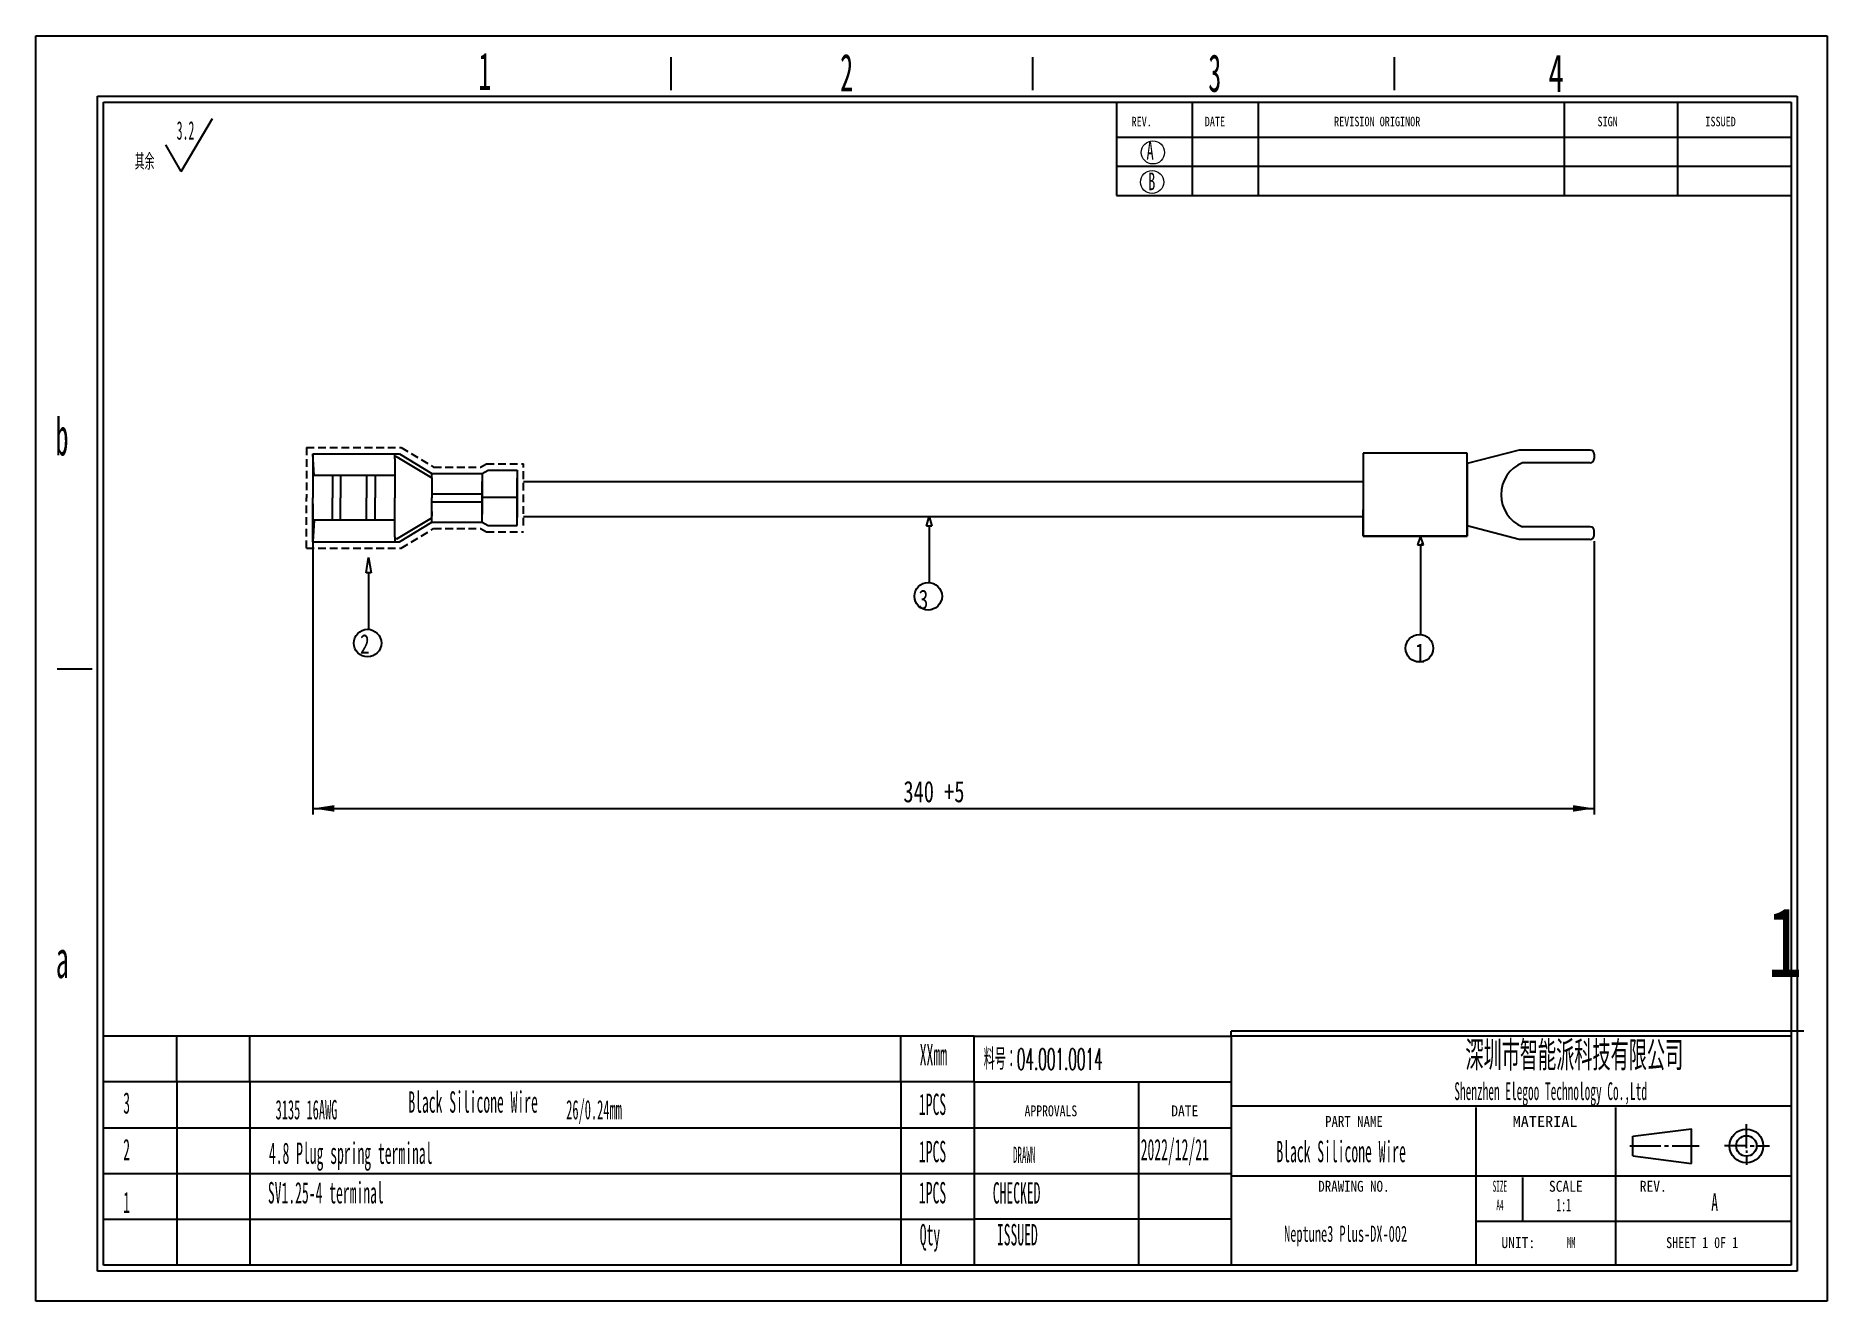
# Model space of a CAD drawing. Header units: millimetres. Extents: x 2 to 295, y 1 to 209.
import ezdxf

# ---------------------------------------------------------------- set-up
doc = ezdxf.new("R2010")
doc.units = ezdxf.units.MM
doc.linetypes.add('HIDDEN', pattern=[1.905, 1.27, -0.635])
doc.layers.add('SLD-0', color=179, linetype='Continuous')
doc.styles.add('SLDTEXTSTYLE0', font='TXT', dxfattribs={"width": 0.469})
doc.styles.add('SLDTEXTSTYLE1', font='TXT', dxfattribs={"width": 0.7})
doc.styles.add('SLDTEXTSTYLE10', font='TXT', dxfattribs={"width": 0.870455})
doc.styles.add('SLDTEXTSTYLE11', font='TXT', dxfattribs={"width": 0.7865})
doc.styles.add('SLDTEXTSTYLE12', font='TXT', dxfattribs={"width": 0.862222})
doc.styles.add('SLDTEXTSTYLE13', font='TXT', dxfattribs={"width": 1.089})
doc.styles.add('SLDTEXTSTYLE14', font='TXT', dxfattribs={"width": 0.56, "bigfont": 'bigfont'})
doc.styles.add('SLDTEXTSTYLE15', font='TXT', dxfattribs={"width": 0.805625})
doc.styles.add('SLDTEXTSTYLE2', font='TXT', dxfattribs={"width": 0.469, "bigfont": 'bigfont'})
doc.styles.add('SLDTEXTSTYLE3', font='TXT', dxfattribs={"width": 0.56})
doc.styles.add('SLDTEXTSTYLE4', font='TXT', dxfattribs={"width": 0.736842})
doc.styles.add('SLDTEXTSTYLE5', font='TXT', dxfattribs={"width": 0.40535})
doc.styles.add('SLDTEXTSTYLE6', font='TXT', dxfattribs={"width": 0.6})
doc.styles.add('SLDTEXTSTYLE7', font='TXT', dxfattribs={"width": 0.5025})
doc.styles.add('SLDTEXTSTYLE8', font='TXT', dxfattribs={"width": 0.9075})
doc.styles.add('SLDTEXTSTYLE9', font='TXT', dxfattribs={"width": 0.484})
doc.dimstyles.new('SLDDIMSTYLE0', dxfattribs={"dimtxt": 3.5, "dimasz": 3.5, "dimexe": 0, "dimexo": 0.0625, "dimgap": 0.875, "dimtad": 2, "dimrnd": 1e-09, "dimzin": 12, "dimdsep": 46, "dimtxsty": 'SLDTEXTSTYLE0', "dimsah": 1, "dimcen": 0.09, "dimadec": 0, "dimazin": 3, "dimtfac": 1, "dimtofl": 0, "dimtmove": 0, "dimatfit": 3, "dimfxl": 0, "dimfrac": 2, "dimtolj": 1, "dimtzin": 12, "dimarcsym": 0})

# ---------------------------------------------------------------- blocks, each defined once
blk = doc.blocks.new('_D')
at = {"layer": 'SLD-0'}
for p, q in [((46.98, 131.95), (46.98, 81.05)), ((256.94, 125.83), (256.94, 81.05)), ((46.98, 82.05), (256.94, 82.05))]:
    blk.add_line(p, q, dxfattribs=at)
for points in [[(46.98, 82.05), (50.48, 81.51), (50.48, 82.59)], [(256.94, 82.05), (253.44, 82.59), (253.44, 81.51)]]:
    blk.add_solid(points, dxfattribs=at)
at = {"layer": 'SLD-0', "insert": (143.75, 86.56), "char_height": 3.5, "attachment_point": 1, "style": 'SLDTEXTSTYLE1'}
blk.add_mtext('340 +5', dxfattribs=at)
blk = doc.blocks.new('SW_NOTE_0')
at = {"layer": 'SLD-0', "color": 0}
for q in [(12.74, 9.16), (5.08, 4.83)]:
    blk.add_line((7.63, 0.49), q, dxfattribs=at)
at = {"layer": 'SLD-0', "color": 0, "attachment_point": 1}
for s, insert, char_height, style in [('3.2', (6.87, 8.73), 3.032, 'SLDTEXTSTYLE0'), ('\\M+191B4\\M+1975D', (0, 3.41), 2.6458, 'SLDTEXTSTYLE2')]:
    blk.add_mtext(s, dxfattribs=dict(at, insert=insert, char_height=char_height, style=style))
blk = doc.blocks.new('SW_NOTE_1')
at = {"layer": 'SLD-0', "color": 0, "attachment_point": 1, "style": 'SLDTEXTSTYLE0'}
for s, insert, char_height in [('3135 16AWG', (0, 4.09), 3.175), ('Black Silicone Wire', (21.76, 5.51), 3.5), ('26/0.24mm', (47.62, 4.09), 3.175)]:
    blk.add_mtext(s, dxfattribs=dict(at, insert=insert, char_height=char_height))

msp = doc.modelspace()

# ---------------------------------------------------------------- hatches: boundary and pattern name
at = {"linetype": 'Continuous'}
h = msp.add_hatch(dxfattribs=at)
h.set_pattern_fill('ANSI31', color=179, style=0)
h.paths.add_polyline_path([(148.387, 128.331), (147.553, 128.331), (147.97, 129.879)], flags=0)
h = msp.add_hatch(dxfattribs=at)
h.set_pattern_fill('ANSI31', color=179, style=0)
h.paths.add_polyline_path([(227.965, 125.233), (228.942, 125.233), (228.454, 126.658)], flags=0)
h = msp.add_hatch(dxfattribs=at)
h.set_pattern_fill('ANSI31', color=179, style=0)
h.paths.add_polyline_path([(56.527, 120.649), (55.693, 120.649), (56.11, 123.149)], flags=0)

# ---------------------------------------------------------------- linework, layer by layer
at = {"layer": 'SLD-0'}
for p, q in [((1.591, 208.674), (295.107, 208.674)), ((1.591, 1.294), (1.591, 208.674)), ((295.107, 208.674), (295.107, 1.294)), ((12.675, 7.219), (12.675, 197.811)), ((12.675, 197.811), (289.181, 197.811)), ((252.017, 197.811), (252.017, 182.514)), ((270.599, 197.811), (270.599, 182.514)), ((289.181, 197.811), (289.181, 7.219)), ((46.981, 140.162), (46.981, 132.953)), ((46.981, 140.162), (61.176, 140.162)), ((47.188, 136.621), (46.981, 140.162)), ((60.42, 139.348), (60.42, 140.162)), ((60.768, 139.652), (60.42, 139.652)), ((60.42, 139.348), (60.42, 132.953)), ((60.768, 139.652), (66.489, 136.211)), ((61.176, 140.162), (66.489, 136.956)), ((236.099, 140.263), (219.054, 140.263)), ((219.054, 140.263), (219.054, 131.012)), ((236.099, 140.263), (219.054, 140.263)), ((219.054, 140.263), (219.054, 131.012)), ((244.641, 140.786), (236.099, 138.573)), ((236.099, 138.573), (236.099, 140.263)), ((236.099, 138.573), (236.099, 140.263)), ((236.099, 126.658), (236.099, 138.573)), ((236.099, 138.573), (236.099, 126.658)), ((256.247, 140.786), (244.641, 140.786)), ((256.247, 138.693), (245.183, 138.693)), ((256.945, 140.087), (256.945, 139.392)), ((60.42, 136.621), (47.188, 136.621)), ((50.197, 136.621), (50.197, 132.953)), ((51.534, 136.621), (51.534, 132.953)), ((55.758, 136.621), (55.758, 132.953)), ((57.201, 136.621), (57.201, 132.953)), ((66.489, 136.211), (66.489, 136.956)), ((66.489, 136.956), (74.709, 136.956)), ((66.489, 136.211), (66.489, 132.953)), ((74.709, 136.956), (75.696, 137.49)), ((74.709, 136.956), (74.709, 130.267)), ((74.709, 128.949), (74.709, 135.639)), ((75.696, 137.49), (80.464, 137.49)), ((80.464, 137.49), (80.464, 129.733)), ((80.464, 128.415), (80.464, 136.173)), ((46.981, 125.743), (46.981, 132.953)), ((50.197, 129.285), (50.197, 132.953)), ((51.534, 129.285), (51.534, 132.953)), ((55.758, 129.285), (55.758, 132.953)), ((57.201, 129.285), (57.201, 132.953)), ((60.42, 126.557), (60.42, 132.953)), ((66.489, 133.611), (74.709, 133.611)), ((66.489, 128.949), (66.489, 132.953)), ((66.489, 132.294), (74.709, 132.294)), ((74.709, 133.058), (80.464, 133.058)), ((47.188, 129.285), (46.981, 125.743)), ((60.42, 129.285), (47.188, 129.285)), ((60.768, 126.253), (66.489, 129.694)), ((66.489, 130.712), (66.489, 129.967)), ((147.553, 128.331), (147.97, 129.879)), ((147.97, 129.879), (148.387, 128.331)), ((219.054, 131.012), (219.054, 126.658)), ((219.054, 126.658), (219.054, 131.012)), ((60.42, 126.557), (60.42, 125.743)), ((60.768, 126.253), (60.42, 126.253)), ((61.176, 125.743), (66.489, 128.949)), ((66.489, 128.949), (74.709, 128.949)), ((74.709, 128.949), (75.696, 128.415)), ((75.696, 128.415), (80.464, 128.415)), ((148.387, 128.331), (147.553, 128.331)), ((147.97, 128.331), (147.97, 119.079)), ((219.054, 126.658), (236.099, 126.658)), ((236.099, 126.658), (219.054, 126.658)), ((228.454, 126.658), (227.965, 125.233)), ((228.942, 125.233), (228.454, 126.658)), ((244.641, 126.136), (236.099, 128.348)), ((256.247, 128.228), (245.183, 128.228)), ((256.945, 126.834), (256.945, 127.53)), ((46.981, 125.743), (60.42, 125.743)), ((46.981, 125.743), (61.176, 125.743)), ((227.965, 125.233), (228.942, 125.233)), ((228.454, 125.233), (228.454, 110.55)), ((256.247, 126.136), (244.641, 126.136)), ((55.693, 120.649), (56.11, 123.149)), ((56.527, 120.649), (55.693, 120.649)), ((56.11, 123.149), (56.527, 120.649)), ((56.11, 120.649), (56.11, 111.397)), ((143.316, 44.719), (12.675, 44.719)), ((24.675, 37.219), (24.675, 44.719)), ((36.675, 37.219), (36.675, 44.719)), ((143.316, 37.219), (143.316, 44.719)), ((155.33, 44.719), (143.316, 44.719)), ((155.33, 44.719), (197.436, 44.719)), ((155.33, 37.219), (155.33, 44.719)), ((197.436, 44.719), (197.436, 45.542)), ((155.33, 37.219), (12.675, 37.219)), ((24.675, 37.219), (24.675, 7.219)), ((36.675, 37.219), (36.675, 7.219)), ((143.316, 37.219), (143.316, 7.219)), ((155.33, 37.219), (155.33, 7.219)), ((155.33, 37.219), (197.436, 37.219)), ((12.675, 29.719), (155.278, 29.719)), ((155.278, 29.719), (197.436, 29.719)), ((12.675, 22.219), (155.24, 22.219)), ((155.24, 22.219), (197.436, 22.219)), ((12.675, 14.719), (155.316, 14.719)), ((289.181, 7.219), (12.675, 7.219)), ((295.107, 1.294), (1.591, 1.294))]:
    msp.add_line(p, q, dxfattribs=at)
at = {"layer": 'SLD-0', "color": 6, "linetype": 'Continuous'}
for p, q in [((105.701, 199.786), (105.701, 205.169)), ((164.952, 199.786), (164.952, 205.169)), ((224.204, 199.786), (224.204, 205.169)), ((11.687, 6.231), (11.687, 198.799)), ((11.687, 198.799), (290.169, 198.799)), ((290.169, 198.799), (290.169, 6.231)), ((10.805, 104.853), (5.068, 104.853)), ((290.169, 6.231), (11.687, 6.231))]:
    msp.add_line(p, q, dxfattribs=at)
at = {"layer": 'SLD-0', "color": 179, "linetype": 'Continuous'}
for p, q in [((178.659, 197.811), (178.659, 182.514)), ((191.05, 197.811), (191.05, 182.514)), ((201.886, 197.811), (201.886, 182.514)), ((178.659, 192.074), (289.181, 192.074)), ((178.659, 187.294), (289.181, 187.294)), ((178.659, 182.514), (289.181, 182.514)), ((291.291, 45.542), (197.436, 45.542)), ((289.219, 44.719), (197.436, 44.719)), ((197.436, 44.719), (197.436, 7.432)), ((182.281, 37.219), (182.281, 7.219)), ((289.22, 33.246), (197.436, 33.246)), ((237.553, 33.033), (237.553, 7.219)), ((260.499, 7.219), (260.499, 33.033)), ((263.255, 28.354), (272.888, 29.538)), ((272.888, 23.846), (272.888, 29.538)), ((281.869, 26.35), (281.869, 30.316)), ((262.786, 26.733), (267.83, 26.733)), ((263.255, 25.106), (263.255, 28.354)), ((268.461, 26.733), (269.091, 26.733)), ((269.722, 26.733), (274.136, 26.733)), ((281.869, 26.733), (278.268, 26.733)), ((282.5, 26.733), (283.13, 26.733)), ((283.761, 26.733), (285.653, 26.733)), ((263.255, 25.106), (272.888, 23.846)), ((281.869, 25.966), (281.869, 25.583)), ((281.869, 25.2), (281.869, 23.667)), ((289.22, 21.773), (197.436, 21.773)), ((245.202, 21.56), (245.202, 14.39)), ((197.398, 14.719), (155.316, 14.719)), ((237.553, 14.39), (289.181, 14.39))]:
    msp.add_line(p, q, dxfattribs=at)
at = {"layer": 'SLD-0', "linetype": 'HIDDEN'}
for p, q in [((45.946, 141.197), (45.946, 132.953)), ((45.946, 141.197), (61.464, 141.197)), ((61.464, 141.197), (66.777, 137.991)), ((66.777, 137.991), (74.447, 137.991)), ((74.447, 137.991), (75.434, 138.525)), ((75.434, 138.525), (81.499, 138.525)), ((81.499, 128.415), (81.499, 138.525)), ((45.946, 124.708), (45.946, 132.953)), ((61.464, 124.708), (66.777, 127.914)), ((66.777, 127.914), (74.447, 127.914)), ((74.447, 127.914), (75.434, 127.38)), ((75.434, 127.38), (81.499, 127.38)), ((45.946, 124.708), (61.464, 124.708))]:
    msp.add_line(p, q, dxfattribs=at)
at = {"layer": 'SLD-0', "color": 7}
for p, q in [((81.499, 135.638), (219.054, 135.638)), ((81.499, 129.879), (219.054, 129.879))]:
    msp.add_line(p, q, dxfattribs=at)
at = {"layer": 'SLD-0', "lineweight": 0}
for centre in [(184.622, 189.564), (184.499, 184.715)]:
    msp.add_circle(centre, 1.894, dxfattribs=at)
at = {"layer": 'SLD-0'}
for centre in [(147.81, 116.824), (55.949, 109.143), (228.293, 108.296)]:
    msp.add_circle(centre, 2.26, dxfattribs=at)
at = {"layer": 'SLD-0', "color": 179, "linetype": 'Continuous'}
for radius in [2.771, 1.669]:
    msp.add_circle((281.869, 26.733), radius, dxfattribs=at)
at = {"layer": 'SLD-0'}
for centre, radius, start, end in [((247.319, 133.461), 5.652, 112.20674, 247.79326), ((256.247, 140.087), 0.698, 0, 90), ((256.247, 139.392), 0.698, 270, 360), ((256.247, 127.53), 0.698, 0, 90), ((256.247, 126.834), 0.698, 270, 0)]:
    msp.add_arc(centre, radius, start, end, dxfattribs=at)

# ---------------------------------------------------------------- block references
for name, p in [('SW_NOTE_0', (17.795, 185.957)), ('SW_NOTE_1', (40.873, 30.177))]:
    msp.add_blockref(name, p, dxfattribs=at)

# ---------------------------------------------------------------- texts
for s, insert, char_height, attachment_point, style in [('1', (74.111, 205.971), 6.172, 1, 'SLDTEXTSTYLE7'), ('2', (133.388, 205.728), 6.172, 1, 'SLDTEXTSTYLE7'), ('3', (193.707, 205.666), 6.172, 1, 'SLDTEXTSTYLE7'), ('4', (249.441, 205.659), 6.172, 1, 'SLDTEXTSTYLE6'), ('A', (183.578, 191.286), 2.903, 1, 'SLDTEXTSTYLE6'), ('B', (183.832, 186.271), 2.903, 1, 'SLDTEXTSTYLE6'), ('b', (4.835, 146.092), 6.172, 1, 'SLDTEXTSTYLE7'), ('3', (146.23, 117.902), 3.175, 1, 'SLDTEXTSTYLE4'), ('2', (54.714, 110.601), 3.175, 1, 'SLDTEXTSTYLE4'), ('1', (227.597, 109.098), 3.175, 1, 'SLDTEXTSTYLE4'), ('1', (285.318, 65.868), 11.448, 1, 'SLDTEXTSTYLE4'), ('a', (4.88, 60.423), 6.172, 1, 'SLDTEXTSTYLE7'), ('\\M+1905B圳\\M+18E73\\M+19271\\M+1945C\\M+19468\\M+189C8\\M+18B5A\\M+1974C\\M+18CC0\\M+18CF6\\M+18E69', (253.676, 43.943), 4.82808, 2, 'SLDTEXTSTYLE14'), ('XXmm', (146.417, 43.45), 3.5, 1, 'SLDTEXTSTYLE0'), ('\\M+197BF\\M+18D86\\M+1814604.001.0014', (156.907, 42.721), 3.5, 1, 'SLDTEXTSTYLE2'), ('3', (15.908, 35.533), 3.5, 1, 'SLDTEXTSTYLE0'), ('1PCS', (146.287, 35.319), 3.5, 1, 'SLDTEXTSTYLE0'), ('2', (15.908, 27.888), 3.5, 1, 'SLDTEXTSTYLE0'), ('4.8 Plug spring terminal', (39.78, 27.3), 3.5, 1, 'SLDTEXTSTYLE0'), ('1PCS', (146.287, 27.569), 3.5, 1, 'SLDTEXTSTYLE0'), ('2022/12/21', (182.622, 27.888), 3.5, 1, 'SLDTEXTSTYLE0'), ('Black Silicone Wire', (204.864, 27.569), 3.5, 1, 'SLDTEXTSTYLE0'), ('SV1.25-4 terminal', (39.613, 20.821), 3.5, 1, 'SLDTEXTSTYLE0'), ('1PCS', (146.287, 20.821), 3.5, 1, 'SLDTEXTSTYLE0'), ('CHECKED', (158.383, 20.798), 3.5, 1, 'SLDTEXTSTYLE0'), ('1', (15.908, 19.24), 3.5, 1, 'SLDTEXTSTYLE0'), ('A', (276.114, 18.995), 2.91, 1, 'SLDTEXTSTYLE3'), ('Qty', (146.417, 13.941), 3.5, 1, 'SLDTEXTSTYLE0'), ('ISSUED', (159.064, 13.941), 3.5, 1, 'SLDTEXTSTYLE0'), ('Neptune3 Plus-DX-002', (216.202, 13.67), 2.64583, 2, 'SLDTEXTSTYLE3')]:
    msp.add_mtext(s, dxfattribs=dict(at, insert=insert, char_height=char_height, attachment_point=attachment_point, style=style))
at = {"layer": 'SLD-0', "color": 179}
for s, insert, char_height, attachment_point, style in [('REV.', (181.129, 195.4), 1.5536, 1, 'SLDTEXTSTYLE11'), ('DATE', (193.126, 195.4), 1.5536, 1, 'SLDTEXTSTYLE11'), ('REVISION ORIGINOR', (214.308, 195.4), 1.55363, 1, 'SLDTEXTSTYLE11'), ('SIGN', (257.466, 195.4), 1.5536, 1, 'SLDTEXTSTYLE11'), ('ISSUED', (275.148, 195.4), 1.5536, 1, 'SLDTEXTSTYLE11'), ('Shenzhen Elegoo Technology Co.,Ltd', (249.798, 37.165), 2.91042, 2, 'SLDTEXTSTYLE0'), ('APPROVALS', (167.913, 33.383), 1.7927, 2, 'SLDTEXTSTYLE11'), ('DATE', (189.85, 33.383), 1.7927, 2, 'SLDTEXTSTYLE8'), ('PART NAME', (217.571, 31.645), 1.7927, 2, 'SLDTEXTSTYLE12'), ('MATERIAL', (248.88, 31.645), 1.7927, 2, 'SLDTEXTSTYLE13'), ('DRAWN', (163.531, 26.61), 2.6458, 2, 'SLDTEXTSTYLE5'), ('DRAWING NO.', (217.555, 21.022), 1.79265, 2, 'SLDTEXTSTYLE10'), ('SIZE', (241.479, 21.022), 1.7927, 2, 'SLDTEXTSTYLE5'), ('SCALE', (252.289, 21.022), 1.7927, 2, 'SLDTEXTSTYLE8'), ('REV.', (266.61, 21.022), 1.7927, 2, 'SLDTEXTSTYLE8'), ('A4', (241.49, 17.953), 1.7927, 2, 'SLDTEXTSTYLE5'), ('1:1', (251.93, 18.121), 2.1167, 2, 'SLDTEXTSTYLE3'), ('UNIT:', (244.499, 11.791), 1.7927, 2, 'SLDTEXTSTYLE8'), ('MM', (253.161, 11.791), 1.7927, 2, 'SLDTEXTSTYLE9'), ('SHEET 1 0F 1', (274.62, 11.791), 1.79265, 2, 'SLDTEXTSTYLE15')]:
    msp.add_mtext(s, dxfattribs=dict(at, insert=insert, char_height=char_height, attachment_point=attachment_point, style=style))

# ---------------------------------------------------------------- dimensions: what is measured, and where the dimension line sits
at = {"layer": 'SLD-0'}
dim = msp.add_linear_dim(base=(256.945, 82.049), p1=(46.981, 132.953), p2=(256.945, 126.834), angle=0, text='340 +5', dimstyle='SLDDIMSTYLE0', dxfattribs=at)
dim.commit()
dim.dimension.update_dxf_attribs({"geometry": '_D', "text_midpoint": (147.832, 82.049), "dimtype": 160})

doc.saveas('drawing.dxf')
